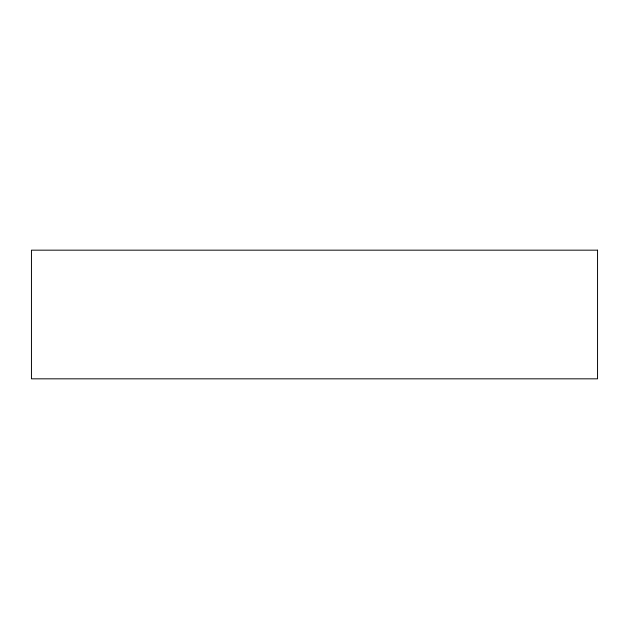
<?xml version="1.0" encoding="UTF-8"?>
<svg xmlns="http://www.w3.org/2000/svg" width="629" height="629" viewBox="0 0 629 629"><rect width="100%" height="100%" fill="white"/><g stroke="black" fill="none" stroke-linecap="round" stroke-linejoin="round"><path stroke-width="0.94" d="M597.55 250.169L31.45 250.169L31.45 378.831L597.55 378.831L597.55 250.169"/></g></svg>
